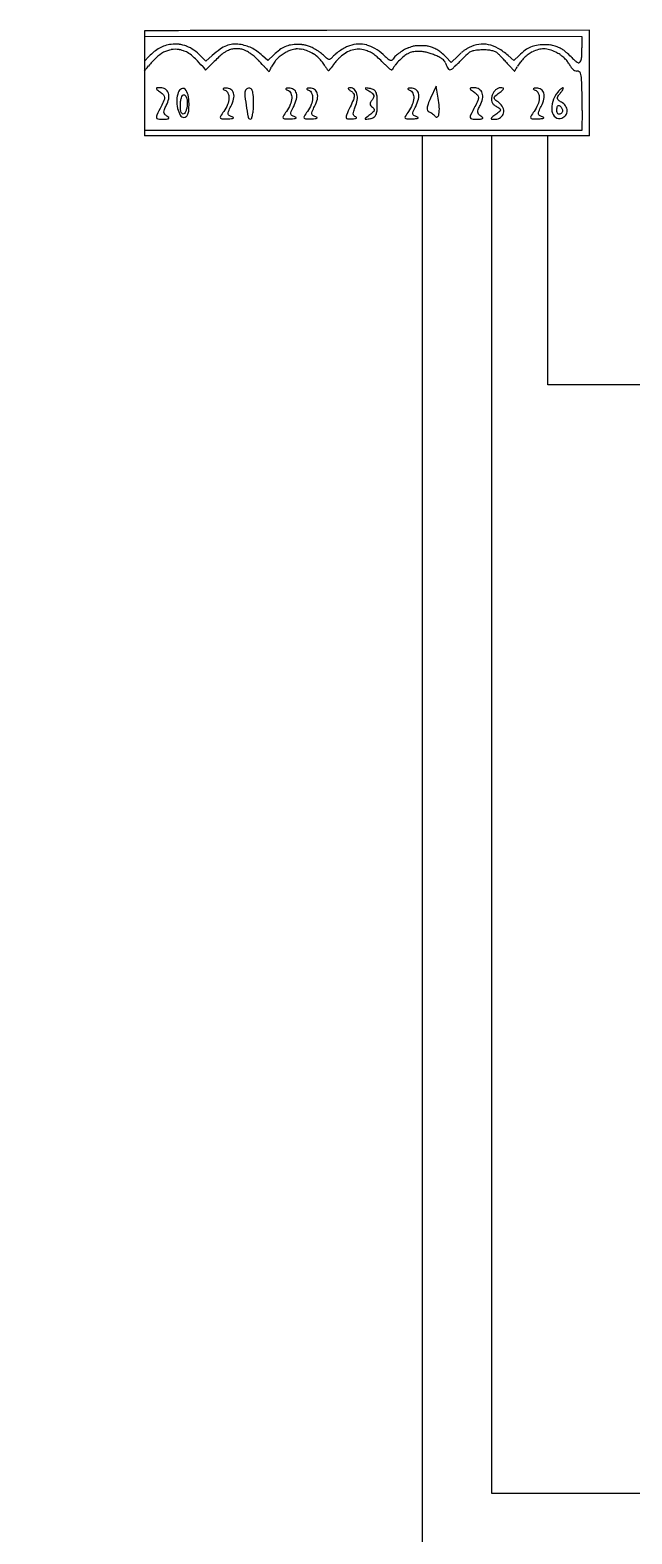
# Model space of a CAD drawing. Extents: x 8694 to 20248, y -4045 to 2404.
# Drawn here: x 17650 to 18660, y -802 to 1724 of the extents above; entities that cross this region are included whole.
import ezdxf

# ---------------------------------------------------------------- set-up
doc = ezdxf.new("R2010")
doc.units = 0
doc.header["$MEASUREMENT"] = 0

msp = doc.modelspace()

# ---------------------------------------------------------------- linework, layer by layer
for p, q in [((18589, 1724.4), (18148.2, 1723.8)), ((18589, 1623.4), (18589, 1724.4)), ((17841.6, 1714), (18576.5, 1713.8)), ((18576.5, 1713.8), (18576.4, 1694.7)), ((17849.1, 1680), (17841.6, 1672.4)), ((17944.6, 1672.3), (17936.6, 1680.6)), ((17944.5, 1657.2), (17959, 1671.6)), ((17955.3, 1681.6), (17944.6, 1672.3)), ((18049.1, 1673.1), (18040.1, 1681.1)), ((18058.8, 1682.6), (18049.1, 1673.1)), ((18357.1, 1670.2), (18347.8, 1679.6)), ((18368, 1680.6), (18357.1, 1670.2)), ((18462.1, 1673.1), (18452.3, 1681.7)), ((18470.8, 1681.5), (18462.1, 1673.1)), ((17939.5, 1663), (17944.5, 1657.2)), ((18589, 1546.9), (18589, 1623.4)), ((18576.7, 1589.2), (18576.5, 1555.8)), ((18576.5, 1555.8), (17841.7, 1555.9))]:
    msp.add_line(p, q)
at = {"linetype": 'Continuous'}
msp.add_lwpolyline([(17841.6, 1723.4), (17841.7, 1546.9)], dxfattribs=at)
for points in [[(17868.6, 1620.1, -0.049867), (17873.8, 1615.4, -0.173562), (17875.5, 1611.3, -0.115646), (17874.5, 1606, -0.016798), (17869.8, 1596, 0.006305), (17862.5, 1581.6, 0.166882), (17861.9, 1577.4, 0.331974), (17864.4, 1575.2, 0.022541), (17874.2, 1574.8, 0.015343), (17880.4, 1575.1, 0.177764), (17882.6, 1576.1, 0.429944), (17882.5, 1577.6, 0.045206), (17879.4, 1580, -0.079603), (17875.9, 1583.1, -0.159282), (17874.5, 1586.6, -0.109769), (17875.2, 1591.1, -0.027631), (17878.4, 1597.9, 0.072407), (17882.4, 1609, 0.12951), (17881.9, 1618.6, 0.170567), (17877, 1625, 0.146569), (17868.8, 1627.5, 0.01137), (17862.7, 1627.3, 0.39275), (17861.7, 1626.4, 0.238523), (17862.5, 1624.8, 0.006222)], [(17898.6, 1619.7, 0.085521), (17896.1, 1607.2, 0.060405), (17897.5, 1592.9, 0.067721), (17901.7, 1581.4, 0.277876), (17907.8, 1577.7, 0.17454), (17911.8, 1579.1, 0.129174), (17914.6, 1583, 0.070548), (17916.2, 1589.8, 0.021008), (17916.6, 1600.6, 0.053497), (17915, 1615.5, 0.136756), (17910, 1625, 0.347506), (17904, 1625.9, 0.171643)], [(17976.6, 1623.6, -0.190372), (17982, 1618.5, -0.121822), (17983.6, 1610, -0.086797), (17981.2, 1599.2, -0.053696), (17974.9, 1587.8, 0.012476), (17969.3, 1579.4, 0.281249), (17969.3, 1576.7, 0.263755), (17971.7, 1575.2, 0.011256), (17982.2, 1575.4, 0.014625), (17988, 1575.8, 0.088323), (17990.9, 1576.7, 0.562629), (17991, 1577.7, 0.095395), (17988.9, 1578.7, -0.064218), (17983.9, 1580.7, -0.241082), (17982.2, 1583.4, -0.131626), (17982.8, 1587.7, -0.016015), (17987, 1596.3, 0.059109), (17991.5, 1608.5, 0.125015), (17991.5, 1618.5, 0.186569), (17986.9, 1624.8, 0.157779), (17979, 1627, 0.018903), (17975.1, 1626.7, 0.216883), (17973.8, 1625.9, 0.432325), (17974, 1624.9, 0.036995)], [(18012.6, 1624.8, 0.219628), (18010.1, 1618.2, 0.015574), (18012.4, 1598, 0.013653), (18015.8, 1578, 0.357825), (18019.7, 1574.8, 0.32304), (18021.8, 1576.2, 0.031172), (18023.4, 1582.5, 0.030367), (18024.6, 1591, 0.018724), (18025, 1601.1, 0.022518), (18024.3, 1616.2, 0.098052), (18021.8, 1624.7, 0.290499), (18017.7, 1627.1, 0.188256)], [(18082.1, 1623.6, -0.190372), (18087.4, 1618.5, -0.121822), (18089, 1610, -0.086797), (18086.6, 1599.2, -0.053696), (18080.3, 1587.8, 0.012476), (18074.7, 1579.4, 0.281249), (18074.7, 1576.7, 0.263755), (18077.2, 1575.2, 0.011256), (18087.6, 1575.4, 0.014625), (18093.4, 1575.8, 0.088323), (18096.3, 1576.7, 0.562629), (18096.4, 1577.7, 0.095395), (18094.3, 1578.7, -0.064218), (18089.3, 1580.7, -0.241082), (18087.6, 1583.4, -0.131626), (18088.2, 1587.7, -0.016015), (18092.4, 1596.3, 0.059109), (18096.9, 1608.5, 0.125015), (18096.9, 1618.5, 0.186569), (18092.3, 1624.8, 0.157779), (18084.4, 1627, 0.018903), (18080.5, 1626.7, 0.216883), (18079.2, 1625.9, 0.432325), (18079.4, 1624.9, 0.036995)], [(18117.2, 1623.6, -0.190372), (18122.5, 1618.5, -0.121822), (18124.2, 1610, -0.086797), (18121.7, 1599.2, -0.053696), (18115.4, 1587.8, 0.012476), (18109.8, 1579.4, 0.281249), (18109.8, 1576.7, 0.263755), (18112.3, 1575.2, 0.011256), (18122.7, 1575.4, 0.014625), (18128.5, 1575.8, 0.088323), (18131.5, 1576.7, 0.562629), (18131.6, 1577.7, 0.095395), (18129.4, 1578.7, -0.064218), (18124.5, 1580.7, -0.241082), (18122.7, 1583.4, -0.131626), (18123.4, 1587.7, -0.016015), (18127.5, 1596.3, 0.059109), (18132.1, 1608.5, 0.125015), (18132, 1618.5, 0.186569), (18127.5, 1624.8, 0.157779), (18119.5, 1627, 0.018903), (18115.6, 1626.7, 0.216883), (18114.3, 1625.9, 0.432325), (18114.6, 1624.9, 0.036995)], [(18188.7, 1621.9, -0.094211), (18192.8, 1618.1, -0.172475), (18194.1, 1613.8, -0.085623), (18192.6, 1607.5, -0.012806), (18187.3, 1595.6, 0.006089), (18180.9, 1581.7, 0.144391), (18180.4, 1577.5, 0.344351), (18182.5, 1575.4, 0.031662), (18190.5, 1575.2, 0.020501), (18195.1, 1575.6, 0.096057), (18197.7, 1576.4, 0.441478), (18197.9, 1577.4, 0.149121), (18196.5, 1578.5, -0.128063), (18193.6, 1580.7, -0.159772), (18192.5, 1583.8, -0.092413), (18193.1, 1588.4, -0.025101), (18195.8, 1595.3, 0.071148), (18199.2, 1606.7, 0.098749), (18198.6, 1617.3, 0.135577), (18194.4, 1624.6, 0.200997), (18187.6, 1627.4, 0.04516), (18184.5, 1627.1, 0.413808), (18183.9, 1626, 0.188838), (18184.9, 1624.5, 0.017297)], [(18220, 1621.3, -0.041391), (18224.8, 1617.8, -0.143978), (18226.9, 1614.5, -0.17595), (18226.6, 1611.1, -0.068892), (18224.1, 1607, 0.044983), (18221.4, 1603.1, 0.140727), (18220.7, 1600, 0.1705), (18221.7, 1597.4, 0.073984), (18224.7, 1594.9, -0.11563), (18227.2, 1592.4, -0.220524), (18227.5, 1589.6, -0.123841), (18225.5, 1586.3, -0.029826), (18220.5, 1582.1, 0.002905), (18213, 1576.4, 0.256037), (18212.5, 1575.1, 0.433494), (18213.3, 1574.5, 0.004733), (18221.1, 1575.8, 0.096588), (18226.9, 1578, 0.145421), (18230.5, 1582.1, 0.0879), (18232.3, 1589, 0.020588), (18232.8, 1601.1, 0.020139), (18232.3, 1613.3, 0.08954), (18230.5, 1620.1, 0.15065), (18227, 1624.1, 0.096748), (18221.1, 1626.1, 0.003835), (18213.6, 1627.2, 0.385231), (18212.7, 1626.6, 0.319524), (18213.2, 1625.6, 0.003303)], [(18287, 1623.6, -0.190372), (18292.3, 1618.5, -0.121822), (18294, 1610, -0.086797), (18291.5, 1599.2, -0.053696), (18285.2, 1587.8, 0.012476), (18279.7, 1579.4, 0.281249), (18279.6, 1576.7, 0.263755), (18282.1, 1575.2, 0.011256), (18292.5, 1575.4, 0.014625), (18298.4, 1575.8, 0.088323), (18301.3, 1576.7, 0.562629), (18301.4, 1577.7, 0.095395), (18299.2, 1578.7, -0.064218), (18294.3, 1580.7, -0.241082), (18292.5, 1583.4, -0.131626), (18293.2, 1587.7, -0.016015), (18297.3, 1596.3, 0.059109), (18301.9, 1608.5, 0.125015), (18301.8, 1618.5, 0.186569), (18297.3, 1624.8, 0.157779), (18289.3, 1627, 0.018903), (18285.4, 1626.7, 0.216883), (18284.1, 1625.9, 0.432325), (18284.4, 1624.9, 0.036995)], [(18322.1, 1609.9, 0.016799), (18318, 1600, 0.063297), (18316.5, 1593.5, 0.130032), (18317.1, 1589.4, 0.211092), (18319.7, 1587.1, -0.046436), (18322.5, 1585.8, -0.03197), (18325.6, 1583.8, -0.032311), (18328.2, 1581.5, -0.055186), (18330.1, 1579.2, 0.427736), (18333.6, 1578.6, 0.198354), (18336.3, 1583, 0.056211), (18336.9, 1595, 0.029012), (18335.1, 1609.9), (18331.4, 1630.4)], [(18395.6, 1620.1, -0.049867), (18400.8, 1615.4, -0.173562), (18402.5, 1611.3, -0.115646), (18401.5, 1606, -0.016798), (18396.8, 1596, 0.006305), (18389.5, 1581.6, 0.166882), (18388.9, 1577.4, 0.331974), (18391.4, 1575.2, 0.022541), (18401.2, 1574.8, 0.015343), (18407.4, 1575.1, 0.177764), (18409.6, 1576.1, 0.429944), (18409.6, 1577.6, 0.045206), (18406.4, 1580, -0.079603), (18402.9, 1583.1, -0.159282), (18401.5, 1586.6, -0.109769), (18402.3, 1591.1, -0.027631), (18405.4, 1597.9, 0.072407), (18409.4, 1609, 0.12951), (18408.9, 1618.6, 0.170567), (18404, 1625, 0.146569), (18395.9, 1627.5, 0.01137), (18389.7, 1627.3, 0.39275), (18388.8, 1626.4, 0.238523), (18389.5, 1624.8, 0.006222)], [(18425.8, 1614.9, 0.055356), (18424.6, 1608.8, 0.10598), (18425.2, 1603.9, 0.112987), (18427.7, 1599.9, 0.068693), (18432.2, 1596.5, -0.020155), (18438.4, 1592.7, -0.25875), (18439.6, 1590.4, -0.215662), (18438.4, 1587.8, -0.014246), (18431.8, 1582.7, 0.00669), (18425.2, 1577.8, 0.206396), (18424.2, 1576, 0.42414), (18425.2, 1574.9, 0.016188), (18431, 1574.8, 0.155588), (18439.9, 1577.6, 0.184398), (18444.8, 1584.9, 0.165101), (18443.8, 1594.3, 0.126303), (18437.3, 1602.3, -0.015845), (18430.3, 1607.8, -0.223545), (18429, 1610.6, -0.218994), (18430.4, 1613.5, -0.01519), (18437.4, 1619, 0.009741), (18443.6, 1623.8, 0.17088), (18444.9, 1625.9, 0.439198), (18444, 1627.1, 0.033178), (18439.3, 1627.5, 0.117418), (18435.4, 1626.5, 0.070686), (18431.4, 1623.8, 0.064494), (18428, 1619.7, 0.064097)], [(18497.8, 1623.6, -0.190372), (18503.1, 1618.5, -0.121822), (18504.8, 1610, -0.086797), (18502.3, 1599.2, -0.053696), (18496, 1587.8, 0.012476), (18490.5, 1579.4, 0.281249), (18490.4, 1576.7, 0.263755), (18492.9, 1575.2, 0.011256), (18503.3, 1575.4, 0.014625), (18509.2, 1575.8, 0.088323), (18512.1, 1576.7, 0.562629), (18512.2, 1577.7, 0.095395), (18510, 1578.7, -0.064218), (18505.1, 1580.7, -0.241082), (18503.3, 1583.4, -0.131626), (18504, 1587.7, -0.016015), (18508.1, 1596.3, 0.059109), (18512.7, 1608.5, 0.125015), (18512.6, 1618.5, 0.186569), (18508.1, 1624.8, 0.157779), (18500.1, 1627, 0.018903), (18496.2, 1626.7, 0.216883), (18494.9, 1625.9, 0.432325), (18495.2, 1624.9, 0.036995)], [(18535.8, 1620.1, 0.091267), (18527.4, 1604.4, 0.116748), (18526.1, 1588, 0.198419), (18532.1, 1578, 0.255216), (18542.6, 1576.6, 0.140176), (18549.2, 1581.6, 0.169029), (18551.6, 1589, 0.151628), (18549, 1596.9, 0.109482), (18542, 1603.2, -0.039515), (18537, 1606.5, -0.19118), (18535.3, 1609.5, -0.178195), (18536, 1612.9, -0.033602), (18539.8, 1618.1, 0.017496), (18542.6, 1621.7, 0.036455), (18544.4, 1624.7, 0.061762), (18545.2, 1626.8, 0.48338), (18544.6, 1627.5, 0.146557), (18543.1, 1627, 0.028166), (18540.8, 1625.3, 0.027828), (18538.3, 1622.9, 0.02251)], [(17913.7, 1601.5, -0.037634), (17913.3, 1595.7, -0.041396), (17912, 1590.3, -0.045439), (17910.1, 1585.9, -0.130646), (17907.8, 1583.5, -0.297719), (17905.6, 1583.6, -0.145541), (17903.6, 1586, -0.069343), (17902.4, 1590.9, -0.027979), (17902, 1597.8, -0.031003), (17902.4, 1604.7, -0.048032), (17903.7, 1610.5, -0.061379), (17905.6, 1614.5, -0.257909), (17907.8, 1615.7, -0.222681), (17910.1, 1614.7, -0.076538), (17912, 1611.5, -0.058208), (17913.3, 1606.9, -0.039081)], [(18542.9, 1592.7, -0.108373), (18543.8, 1590.4, -0.099685), (18543.6, 1587.8, -0.095498), (18542.4, 1585.4, -0.090427), (18540.4, 1583.6, -0.136093), (18538.1, 1582.9, -0.190788), (18536.1, 1583.7, -0.140899), (18534.8, 1585.8, -0.067432), (18534.4, 1589.1, -0.039415), (18534.9, 1595.4, -0.25701), (18536.8, 1597.8, -0.315493), (18539.5, 1597.2, -0.050477)]]:
    msp.add_lwpolyline(points, format="xyb", close=True)
at = {"color": 18, "linetype": 'Continuous', "true_color": 0x000000}
msp.add_lwpolyline([(17269.2, -882.3), (18308.7, -882.3), (18308.6, 1547)], dxfattribs=at)
at = {"color": 1, "linetype": 'Continuous'}
msp.add_lwpolyline([(18424.5, 1547), (18424.5, -733.6), (19103.2, -733.6)], dxfattribs=at)
at = {"color": 5, "linetype": 'Continuous'}
msp.add_lwpolyline([(19425.9, -132.6), (19423.7, 1128.2), (18518.9, 1128.2), (18518.9, 1547)], dxfattribs=at)
for centre, radius, start, end in [((21952.4, -2761044.1), 2762770.5, 90.0788936, 90.0852521), ((17895, 1642.7), 58.5, 118.592, 128.9621), ((17891.5, 1649.2), 51.2, 107.4054, 118.5921), ((17895.3, 1637.2), 63.8, 97.9183, 107.4054), ((17893.8, 1648), 52.9, 83.4324, 97.9183), ((17894, 1649.9), 50.9, 68.5225, 83.4323), ((17891.6, 1643.9), 57.4, 54.5695, 68.5225), ((17998.9, 1650), 51.9, 112.01, 125.6562), ((17992.9, 1664.9), 35.8, 94.9246, 112.0101), ((17991.9, 1672.7), 20, 92.4379, 102.0401), ((17994.2, 1650.2), 50.6, 81.7389, 94.9246), ((17996.5, 1565.2), 127.6, 90, 92.4379), ((17996.5, 1565.1), 127.7, 87.5257, 90), ((17989.8, 1620.3), 80.9, 74.0111, 81.7389), ((18001.2, 1673.7), 19, 77.4323, 87.5257), ((17997.1, 1645.8), 54.3, 63.5995, 74.011), ((17993.6, 1638.7), 62.2, 53.979, 63.5995), ((18095.6, 1656.2), 44.1, 113.885, 127.4229), ((18093.5, 1660.9), 38.9, 99.2814, 113.885), ((18099, 1627.2), 73, 90.1677, 99.2814), ((18098.7, 1648), 44.7, 80.2958, 92.9958), ((18099, 1634), 66.3, 84.0815, 90.1677), ((18100.1, 1644.8), 55.4, 77.1175, 84.0816), ((18100.7, 1647.1), 53, 69.9933, 77.1175), ((18100.2, 1645.8), 54.4, 63.0031, 69.9933), ((18094, 1633.7), 68, 58.98, 63.0031), ((18238.6, 1587.6), 122.8, 118.7686, 123.2825), ((18197.9, 1661.9), 38.1, 107.9752, 118.7687), ((18203.8, 1643.6), 57.3, 92.9461, 107.9752), ((18203.2, 1654.7), 46.2, 75.2795, 92.9461), ((18201.8, 1649.1), 51.9, 58.7575, 75.2795), ((18183.4, 1618.8), 87.4, 47.5689, 58.7574), ((18317.5, 1618.6), 82.7, 114.4859, 121.4521), ((18304.7, 1646.6), 51.8, 104.5993, 114.4859), ((18301.2, 1660.3), 37.7, 94.9639, 104.5992), ((18305.9, 1605.7), 92.5, 90.0331, 94.9639), ((18305.9, 1606), 92.2, 85.1034, 90.0331), ((18310.7, 1662.3), 35.7, 75.0977, 85.1034), ((18303.9, 1636.7), 62.2, 67.6496, 75.0977), ((18310.3, 1652.1), 45.5, 58.2428, 67.6496), ((18415.6, 1637.3), 64.5, 116.1448, 120.9411), ((18411.9, 1644.7), 56.2, 98.7371, 116.1448), ((18410.3, 1655.3), 45.5, 78.3337, 98.737), ((18408.5, 1646.7), 54.3, 59.9355, 78.3337), ((18384, 1604.4), 103.2, 48.5519, 59.9355), ((18507.3, 1656.9), 42.6, 113.568, 127.7644), ((18505.7, 1660.4), 38.7, 98.5229, 113.568), ((18513.1, 1610.9), 88.8, 90.4316, 98.523), ((18512.2, 1660.8), 32, 89.2996, 105.9472), ((18514.2, 1476.3), 223.4, 88.7263, 90.4316), ((18512.1, 1659.4), 33.5, 73.087, 89.2996), ((18518.1, 1653.2), 46.4, 83.2598, 88.7263), ((18519.9, 1668.8), 30.8, 76.202, 83.2597), ((18514.7, 1647.5), 52.7, 71.4832, 76.2019), ((18507.6, 1626.2), 75.1, 65.5913, 71.4832), ((18522.2, 1658.5), 39.7, 56.0872, 65.5912), ((18055.1, 1697.7), 521.3, 358.1866, 359.6737), ((17945.3, 1589.3), 122.1, 133.4475, 142.2747), ((17925.7, 1604.7), 107.4, 128.9621, 135.5456), ((17901.2, 1635.9), 58, 118.0334, 133.4474), ((17894, 1649.5), 42.6, 99.6517, 118.0334), ((17893.5, 1652.4), 39.7, 80.2695, 99.6517), ((17892.5, 1646.8), 45.3, 67.5574, 80.2695), ((17893.9, 1650), 41.8, 54.0619, 67.5575), ((17877, 1626.7), 70.6, 44.204, 54.0619), ((17875.7, 1621.6), 84.8, 44.1582, 54.5694), ((17714.9, 1469), 296.8, 40.8105, 44.204), ((18073.6, 1545.9), 180, 125.6561, 131.0639), ((18361, 1266), 571.1, 133.6507, 134.7494), ((18035.4, 1607.3), 99.4, 129.645, 133.6508), ((18003.2, 1646.1), 48.9, 123.5325, 129.645), ((17997.2, 1655.3), 37.9, 116.1313, 123.5325), ((18014.7, 1619.6), 77.7, 112.67, 116.1313), ((17991.3, 1675.5), 17.1, 102.0401, 112.67), ((18001.5, 1675.2), 17.4, 66.7237, 77.4323), ((17970.4, 1602.9), 96.2, 63.7002, 66.7237), ((17989.9, 1642.4), 52.1, 55.5328, 63.7002), ((17977.3, 1624), 74.4, 49.2767, 55.5328), ((17952.1, 1594.7), 113, 44.3133, 49.2768), ((17951.2, 1580.3), 134.4, 48.57, 53.9791), ((17811.4, 1457.4), 309.7, 41.9734, 44.3133), ((18112.8, 1634.2), 64.2, 147.3003, 151.0082), ((18110.5, 1635.7), 61.5, 143.5332, 147.3004), ((18137.4, 1601.6), 112.8, 127.4229, 134.1381), ((18087.8, 1652.4), 33.3, 137.5744, 143.5332), ((18094.7, 1646.1), 42.6, 128.6262, 137.5744), ((18122.4, 1611.5), 87, 123.3771, 128.6261), ((18122.4, 1611.4), 87, 118.129, 123.377), ((18101.6, 1650.3), 43, 109.2292, 118.129), ((18098.1, 1660.4), 32.2, 92.9958, 109.2292), ((18097.8, 1642.7), 50.1, 68.3083, 80.2958), ((18096, 1638.1), 54.9, 57.1242, 68.3083), ((18091.9, 1631.7), 62.6, 50.7179, 57.1242), ((18102.1, 1647.2), 52.2, 54.0783, 58.98), ((18100.4, 1642.2), 49.1, 43.0315, 50.7179), ((18078.7, 1614.9), 92.2, 50.6254, 54.0783), ((18095.5, 1637.5), 55.9, 35.8878, 43.0314), ((17804.9, 1281.2), 523.9, 49.6708, 50.6254), ((18055.8, 1608.8), 104.9, 31.4283, 35.8879), ((18178.1, 1720.9), 52.9, 229.6708, 233.1612), ((18169.8, 1709.8), 39, 233.1612, 237.5484), ((18167.7, 1706.5), 35.1, 237.5483, 241.5763), ((18152.2, 1677.7), 2.42, 241.5762, 270), ((18152.2, 1677.5), 2.21, 270, 299.1612), ((18146.5, 1687.7), 13.8, 299.1613, 306.6831), ((18143.7, 1691.4), 18.6, 306.6832, 313.5683), ((18137.2, 1698.2), 27.9, 313.5683, 318.6446), ((18186.6, 1654.8), 37.8, 127.7949, 138.6446), ((18312.8, 1545.5), 195.6, 139.8889, 142.0477), ((18236.1, 1610.1), 95.3, 136.5779, 139.8889), ((18238.6, 1587.7), 122.8, 123.2824, 127.7949), ((18218, 1627.2), 70.4, 132.4255, 136.5779), ((18208.7, 1637.4), 56.5, 120.1547, 132.4255), ((18202.7, 1647.6), 44.8, 105.5354, 120.1546), ((18201.6, 1651.8), 40.4, 90.0796, 105.5353), ((18201.6, 1655), 37.2, 73.6311, 90.0795), ((18194.9, 1632.3), 60.8, 66.1012, 73.6311), ((18202.2, 1648.7), 42.9, 56.3143, 66.1013), ((18193.9, 1636.3), 57.8, 48.1234, 56.3143), ((18111.8, 1544.8), 180.7, 44.6215, 48.1233), ((18491.6, 1919.5), 352.8, 224.6215, 225.6356), ((18440.7, 1900.3), 293.9, 227.5689, 228.4982), ((18381.8, 1833.8), 205.1, 228.4982, 229.7152), ((18397.8, 1852.7), 229.9, 229.7152, 230.6235), ((18256.5, 1680.4), 7.08, 230.6235, 241.845), ((18255.5, 1678.5), 4.9, 241.845, 266.431), ((18255.4, 1677.4), 3.76, 266.431, 296.4011), ((18253.9, 1680.3), 7.04, 296.4011, 316.7305), ((18236.8, 1696.5), 30.6, 316.7304, 323.5549), ((18284.1, 1661.5), 28.3, 128.5297, 143.5549), ((18343.1, 1602.8), 101.8, 135.5973, 141.4035), ((18314.8, 1622.9), 77.5, 121.4521, 128.5297), ((18338.5, 1607.4), 95.2, 129.7106, 135.5973), ((18298.7, 1655.2), 33, 116.7408, 129.7106), ((18304.1, 1644.6), 45, 110.7123, 116.7407), ((18296.7, 1664.1), 24.1, 101.0925, 110.7123), ((18298.2, 1656.4), 31.9, 93.0075, 101.0925), ((18302.9, 1567.8), 120.7, 90, 93.0076), ((18302.9, 1631.4), 57, 83.1581, 90), ((18302.9, 1631.6), 56.9, 76.3009, 83.1581), ((18300.7, 1622.6), 66.1, 69.9816, 76.3009), ((18286.1, 1582.6), 108.7, 65.6295, 69.9816), ((18278, 1564.6), 128.5, 62.319, 65.6296), ((18306.1, 1645.5), 53.4, 49.6617, 58.2429), ((18320.4, 1645.4), 37.2, 53.9903, 62.3191), ((18266.7, 1599.1), 114.3, 44.804, 49.6618), ((18330.5, 1659.4), 19.9, 42.2723, 53.9903), ((18338.8, 1666.9), 8.69, 20.4666, 42.2724), ((18499.4, 1726.8), 162.7, 200.4667, 203.4333), ((18098.9, 1941.8), 383.7, 313.624, 314.6553), ((18545.7, 1496.7), 255.8, 132.1937, 134.0129), ((17974.5, 2067.8), 560.8, 314.6553, 315.4313), ((18418.2, 1637.3), 65.9, 127.2083, 132.1936), ((18676.1, 1376.7), 424, 133.5361, 135.4314), ((18405.6, 1653.9), 45.2, 120.941, 127.2083), ((18401, 1666.2), 24.7, 118.4798, 133.5361), ((18397.2, 1673.2), 16.7, 98.5644, 118.4799), ((18413.3, 1566.2), 125, 94.0496, 98.5644), ((18411.7, 1588.3), 102.8, 88.9065, 94.0496), ((18412.5, 1626.5), 64.6, 81.624, 88.9066), ((18415, 1643.8), 47.1, 73.2131, 81.624), ((18423.8, 1673), 16.6, 54.8994, 73.2131), ((18422.7, 1671.4), 18.6, 45.7933, 54.8995), ((18254.2, 1498.2), 260.2, 44.4698, 45.7933), ((18244.6, 1488.8), 273.6, 42.9783, 44.4698), ((18196.3, 1443.8), 339.7, 41.71, 42.9783), ((19316.8, 2442.4), 1161.3, 221.71, 222.0662), ((18529.9, 1627.9), 71.1, 142.4486, 149.8917), ((18555.9, 1594.2), 121.9, 127.7644, 134.2385), ((18524.7, 1631.9), 64.5, 134.4455, 142.4485), ((18521.1, 1635.6), 59.3, 126.0997, 134.4454), ((18513.8, 1645.5), 47, 116.16, 126.0996), ((18520.3, 1632.5), 61.5, 105.9472, 116.16), ((18501.1, 1623), 71.6, 63.8998, 73.0869), ((18503.3, 1627.6), 66.4, 56.79, 63.8997), ((18509.8, 1637.5), 54.5, 48.5475, 56.7899), ((18513.7, 1645.9), 54.9, 48.3169, 56.0871), ((18514.6, 1642.9), 47.3, 39.7011, 48.5475), ((18396.1, 1513.7), 231.8, 45.653, 48.3169), ((18525.7, 1652.1), 32.9, 28.0834, 39.7011), ((18602, 1692.9), 53.6, 208.0834, 214.4961), ((18807.9, 1935.1), 357.4, 225.653, 226.875), ((18596.6, 1709.4), 48.2, 226.8749, 232.2286), ((18578.3, 1685.9), 18.4, 232.2286, 241.1371), ((18570.7, 1672.1), 2.68, 241.1371, 278.0861), ((18570.5, 1673.4), 3.99, 278.0862, 323.3233), ((18566.6, 1676.3), 8.88, 323.3233, 348.2377), ((18537.4, 1682.4), 38.8, 348.2378, 358.1866), ((17842.3, 1657.8), 1.36, 223.7032, 251.1852), ((17842, 1657), 0.496, 251.1853, 316.1539), ((17765.8, 1730.2), 106.1, 316.154, 317.6148), ((17795.9, 1702.7), 65.4, 317.6148, 320.4756), ((17752.6, 1738.5), 121.6, 320.4757, 322.2747), ((18566.7, 2136.8), 706.2, 221.9734, 222.3816), ((18331.8, 1922.4), 388.2, 222.3816, 223.0206), ((18952.1, 2501.3), 1236.7, 223.0206, 223.1952), ((18051.4, 1655.6), 1.17, 223.1953, 245.9551), ((18051, 1654.8), 0.247, 245.9552, 330.4262), ((17956.5, 1708.4), 108.9, 330.4261, 331.6011), ((18000.4, 1684.7), 59, 331.6011, 334.216), ((17948.8, 1709.6), 116.3, 334.216, 335.7903), ((18096.6, 1643.1), 45.7, 151.0081, 155.7903), ((18301.8, 1759.1), 183.4, 211.4283, 212.9757), ((18163.3, 1669.3), 18.4, 212.9757, 221.3539), ((18152.2, 1659.6), 3.61, 221.3539, 243.5264), ((18150.9, 1656.9), 0.639, 243.5265, 322.6309), ((19063.2, 960.2), 1147.2, 142.0477, 142.631), ((18430, 1856.6), 264.7, 225.6356, 226.8935), ((18432.7, 1859.5), 268.7, 226.8934, 227.9328), ((18261.5, 1669.8), 13.2, 227.9327, 237.2274), ((18283.2, 1703.6), 53.3, 237.2273, 239.5935), ((18257.1, 1658.9), 1.57, 239.5935, 269.7218), ((18257.1, 1658.1), 0.76, 269.7219, 320.9332), ((18250.9, 1663.1), 8.66, 320.933, 329.5485), ((18314.2, 1625.9), 64.8, 141.4035, 149.5485), ((18360.5, 1666.7), 11.3, 203.4334, 224.2502), ((18354.6, 1660.9), 3.02, 224.2502, 274.316), ((18354.3, 1664.3), 6.47, 274.3159, 302.6476), ((18351.5, 1668.7), 11.7, 302.6476, 312.8853), ((18054.3, 1988.7), 448.4, 312.8853, 313.624), ((18921.5, 2085.6), 628.7, 222.0662, 222.63), ((20223.6, 3284.3), 2398.6, 222.6301, 222.7595), ((18463.5, 1656.7), 1.31, 222.7596, 247.1027), ((18463.1, 1655.8), 0.332, 247.1027, 324.4295), ((18363.3, 1727.2), 123, 324.4294, 325.6349), ((18409.1, 1695.9), 67.5, 325.6349, 328.2778), ((18355.5, 1729), 130.6, 328.2778, 329.8917), ((18575.1, 1674.4), 21, 214.496, 227.4197), ((18570.4, 1669.2), 14, 227.4196, 243.71), ((18569.4, 1667.2), 11.7, 243.7099, 262.3606), ((18566.1, 1642.5), 13.2, 63.9028, 82.3607), ((18569.8, 1650.1), 4.71, 24.0642, 63.9028), ((18560.9, 1646.2), 14.4, 5.5581, 24.0642), ((18283.4, 1619.2), 293.3, 3.4856, 5.5581), ((18374.6, 1624.7), 201.9, 1.3068, 3.4856), ((17354.5, 1601.4), 1222.2, 0.7313, 1.3068), ((17206, 1599.5), 1370.8, 0.1474, 0.7313), ((17252.7, 1599.7), 1324, 359.5481, 0.1474), ((18392.1, -2241389.4), 2242936.3, 89.9949713, 90.0140613)]:
    msp.add_arc(centre, radius, start, end)

doc.saveas('drawing.dxf')
